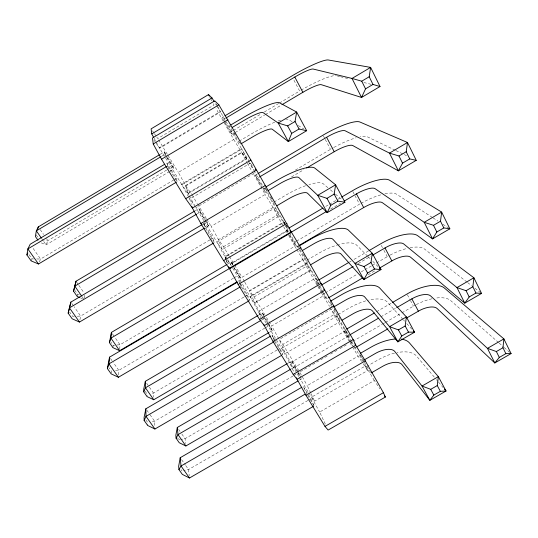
<?xml version="1.0" encoding="UTF-8"?>
<svg xmlns="http://www.w3.org/2000/svg" width="538" height="538" viewBox="0 0 538 538"><rect width="100%" height="100%" fill="white"/><g stroke="black" fill="none" stroke-linecap="round" stroke-linejoin="round"><path stroke-width="0.4" stroke-dasharray="2.69 2.02" d="M118.548 374.952L118.811 370.332L113.256 362.424M119.739 349.209L120.001 344.757L114.762 337.191M111.205 373.17L111.366 371.092L109.032 367.79M112.919 347.642L113.108 345.275L110.949 342.175M79.913 319.807L80.666 316.055L74.13 306.754M84.291 297.944L85.024 294.279M77.23 296.478L77.694 294.434L74.957 290.507M39.388 261.865L40.585 259.02L173.444 180.169M31.137 260.883L32.045 258.899L28.776 254.286M188.542 196.868L181.857 184.709L159.349 147.782L220.264 111.501L216.787 105.804M160.068 154.413L164.393 151.844L167.049 156.208M224.871 122.388L222.08 117.513L224.232 116.228M161.299 156.491L164.91 154.345L164.393 151.844M225.187 118.474L223.754 119.328L222.08 117.513M166.652 170.055L47.862 240.641L44.735 240.54M167.372 169.625L173.128 166.202L167.486 156.921M225.267 123.088L230.446 132.146L232.611 130.862M233.331 130.431L261.441 113.726M264.326 112.012L278.745 103.444M279.464 103.014L299.653 91.023L293.62 79.617M169.483 171.541L46.073 244.851L39.267 242.066M170.203 171.111L173.814 168.972L173.128 166.202M230.446 132.146L232.275 134.244L234.434 132.96M235.153 132.53L264.689 114.984M265.409 114.56L281.253 105.145M187.843 193.162L181.575 184.245L241.501 148.703L246.518 158.401L187.843 193.162L185.576 185.502L178.347 172.402L233.748 139.51L216.068 108.602M174.171 179.739L176.336 178.455L166.881 162.967L167.345 165.186M239.188 141.144L250.964 134.157A37.996 6.913 -30.1 0 1 274.75 122.227M181.857 184.709L241.77 149.174L220.264 111.501M185.576 185.502L241.535 152.328L246.518 158.401M188.892 195.025L185.839 185.94L241.791 152.765L248.038 160.929M188.118 193.619L246.781 158.865M195.287 210.701L198.899 208.562L207.17 222.167L208.495 225.933L204.877 228.072M262.214 187.715L255.126 175.314L257.292 174.036M197.19 213.801L200.069 212.093L198.899 208.562M255.126 175.314L257.393 178.213L258.839 177.358M202.429 224.42L203.875 223.566L212.786 238.173L214.339 242.598M202.833 224.723L207.17 222.167M265.92 187.48L263.048 189.174L265.456 192.315L267.628 191.037M295.342 170.109L330.5 149.349A34.365 8.305 -28.7 0 1 333.21 147.789M291.515 176.935L303.822 169.672M229.101 255.933L223.492 246.7L218.495 239.639L211.138 226.37L265.194 194.474L253.129 173.391M209.901 239.874L80.666 316.055L75.085 316.29M210.62 239.45L212.786 238.173M273.983 202.1L285.402 195.375A36.853 9.832 -29.7 0 1 307.534 185.052M223.492 246.7L277.036 215.18L273.075 207.48L265.194 194.474M226.041 259.76L224.871 256.639L283.842 221.952L285.819 224.608M226.021 259.424L225.14 257.077L284.104 222.402L285.584 224.4M227.735 264.024L231.347 261.905L232.92 264.494M287.776 232.436L286.196 229.665L288.355 228.401M325.772 206.41L328.651 204.716M329.37 204.292L340.89 197.527M231.253 265.745L230.129 263.896L287.891 229.955L289.128 232.12M330.628 209.06L340.675 203.156M233.418 278.2L120.001 344.757L115.408 345.1M234.138 277.776L239.195 274.81L234.837 267.635M289.363 235.207L293.714 242.82L295.88 241.542M296.606 241.118L359.512 204.205L355.019 195.711M244.393 281.461L242.039 277.231L294.824 246.269L296.499 249.04M238.193 281.166L241.085 279.471L239.195 274.81M293.714 242.82L296.633 246.888L298.079 246.041M262.403 316.781L254.81 303.096L249.498 290.634L302.78 259.424L310.54 270.5L318.671 283.916M243.855 297.111L118.811 370.332L115.502 370.669M244.582 296.687L247.473 294.992L240.742 283.97M307.043 260.11L318.16 253.6A35.764 12.421 -29.2 0 1 338.563 244.635M261.475 318.953L258.361 311.549L250.251 296.909L307.111 263.62L319.511 283.21M254.023 296.942L306.304 266.344L303.008 259.82L249.733 291.024L254.023 296.942L264.777 314.649M254.81 303.096L310.54 270.5M258.771 315.039L262.389 312.928L264.878 317.023M318.294 285.812L315.914 281.656L318.066 280.399M349.646 261.945L351.085 261.105M353.957 259.43L368.315 251.038M261.777 319.888L264.669 318.2L263.687 315.94M320.635 285.517L319.189 286.364L321.603 290.587M358.241 263.559L370.534 256.384M264.783 328.133L153.471 393.076L151.043 393.392M265.503 327.716L269.841 325.181L265.288 317.689M324.495 293.297L323.049 294.138L326.438 299.047L327.871 298.207M325.214 292.874L356.963 274.353M361.294 271.831L364.179 270.143M364.899 269.726L371.395 265.933M372.114 265.516L375.719 263.412M376.445 262.988L387.266 256.673A32.542 12.515 -27.1 0 1 389.391 255.476M278.805 338.779L271.663 325.974L323.217 295.907L329.545 306.384M269.356 332.329L272.241 330.641L269.841 325.181M368.126 274.736L375.309 270.547M280.641 338.644L331.24 309.182L339.834 321.785L351.361 341.132M298.758 376.492L285.456 353.405L279.202 339.485L282.84 344.374L333.937 314.636L329.969 307.084M277.11 349.989L154.614 421.274L151.514 421.779M277.83 349.565L280.009 348.301L275.826 341.448M338.099 314.495L348.88 308.22A34.755 14.687 -28.7 0 1 368.274 300.204M288.038 363.143L291.657 361.038L298.328 372.014M350.325 341.845L343.93 330.668L346.109 329.404M376.56 311.71L391.785 302.86M291.509 368.725L294.4 367.044L296.411 370.339M343.93 330.668L347.629 336.142L349.075 335.302M380.83 316.862L395.981 308.066M300.365 371.617L327.723 355.739M330.608 354.071L337.084 350.312M339.962 348.637L347.165 344.461M292.954 376.062L185.059 438.665L181.245 439.378M293.681 375.638L298.745 372.7L300.971 377.501M352.161 341.704L350.722 342.545L353.674 346.936M352.881 341.287L381.718 324.562M382.437 324.138L384.603 322.887M385.322 322.47L401.18 313.264M401.899 312.847L413.433 306.156A31.715 14.277 -26.3 0 1 415.518 304.999M299.437 380.131L301.603 378.873L300.406 376.909M355.968 347.353L354.515 348.194L353.298 346.069M310.735 393.036L307.245 385.618L358.106 356.163L362.652 362.982M307.931 400.467L188.535 469.54L183.64 470.636M308.651 400.043L310.823 398.793L303.271 386.418L306.707 393.681M364.36 362.222L366.761 366.425L377.979 359.935A33.8 16.685 -28.2 0 1 396.351 352.74M308.785 392.935L314.562 401.193L367.656 370.494L363.843 362.995M325.308 424.058L319.666 412.054L374.314 380.487L379.835 388.779M178.959 439.808L180.486 439.519M113.108 345.275L114.641 345.161M74.291 316.331L72.697 316.398L69.617 312.04M77.694 294.434L79.321 294.4M32.045 258.899L33.598 258.926M36.705 258.966L40.585 259.02L32.556 247.601M337.191 75.919L339.619 76.524M340.426 76.719L347.696 78.521M363.856 82.522L371.126 84.325M80.236 297.783L82.496 298.758M395.242 150.237L367.474 136.874A34.365 8.305 -28.7 0 0 360.09 136.82M395.988 150.6L403.493 154.211M404.246 154.567L406.493 155.65M292.067 121.689L288.59 119.537A37.996 6.913 -30.1 0 0 285.786 119.14M298.321 125.556L303.883 128.999M432.35 217.439L396.647 194.258A33.43 10.525 -27.9 0 0 384.939 193.808M433.05 217.89L437.945 221.071M442.848 224.252L449.149 228.341M466.964 282.06L424.495 249.04A32.542 12.515 -27.1 0 0 409.976 247.762M467.63 282.578L471.611 285.671M474.926 288.254L480.905 292.901M327.857 187.681L323.425 183.915A36.853 9.832 -29.7 0 0 308.953 184.601M330.393 189.84L334.824 193.606M335.456 194.144L342.424 200.069M498.518 342.545L450.703 300.594A31.715 14.277 -26.3 0 0 435.054 298.193M499.15 343.096L503.548 346.963M504.18 347.514L510.468 353.036M367.582 256.122L356.479 244.998A35.764 12.421 -29.2 0 0 339.303 244.434M368.167 256.707L370.507 259.047M372.841 261.394L378.106 266.66M230.472 126.827L229.477 125.751L238.495 141.561L240.116 143.417M402.922 319.323L387.407 302.148A34.755 14.687 -28.7 0 0 369.021 300.029M403.473 319.935L404.583 321.166M406.795 323.62L411.785 329.142M434.274 377.064L416.627 356.149A33.8 16.685 -28.2 0 0 397.105 352.592M436.412 379.599L438.019 381.496M438.551 382.128L443.366 387.831M252.248 165.543L250.291 163.148L241.77 149.174M266.989 190.445L264.77 187.614L272.867 201.811M273.27 202.523L275.153 204.978M286.317 225.274L287.796 227.265M286.082 225.066L288.556 228.388M286.196 229.665L288.993 233.519M299.256 247.722L298.321 246.438L299.525 248.549M225.14 257.077L227.049 259.713M227.527 260.372L230.392 264.326L288.139 230.392L285.57 225.308M306.351 260.513L308.792 263.916M195.402 207.036L188.932 197.581M145.872 419.902L147.647 422.404L147.715 425.497M181.044 469.64L182.005 470.999M71.796 303.432L73.659 306.088M110.478 358.469L112.792 361.765M146.773 410.111L149.537 414.052M150.001 414.711L154.614 421.274L154.836 426.695M181.609 459.687L185.307 464.94M185.765 465.599L188.535 469.54L189.228 475.693M315.914 281.656L318.254 285.019M331.213 303.647L332.161 305.019M153.915 140.028L155.825 142.772M156.302 143.458L159.645 148.259L220.546 111.991L217.836 106.793M185.839 185.94L191.615 194.245M41.903 238.852L43.296 240.849M43.76 241.522L46.073 244.851L47.862 240.641L46.436 238.576M82.159 296.761L83.538 298.745M36.194 234.864L38.332 237.93M145.119 391.227L146.995 393.924L147.042 395.921M177.621 437.885L178.508 439.163M40.236 229.625L43.571 234.447M76.47 281.925L78.373 284.669M78.844 285.355L84.076 292.907M112.375 333.755L114.285 336.506M146.686 383.278L148.945 386.546M149.403 387.199L153.471 393.076L153.639 397.239M178.677 429.452L180.042 431.422M181.864 434.058L185.059 438.665L185.61 443.534M340.44 319.35L333.378 307.904M152.55 130.916L153.969 132.994M154.446 133.686L156.343 136.457M156.814 137.15L157.762 138.535L214.01 105.011L213.277 103.619M349.922 336.58L345.84 330.588L332.585 308.24M363.849 360.151L359.566 353.802L363.964 361.516M366.761 366.425L370.722 372.316M363.103 363.668L367.656 370.494M215.482 103.666L216.35 105.092M248.462 161.622L253.492 169.887M253.909 170.573L263.351 186.975M164.91 154.345L166.531 157.009M166.941 157.681L173.814 168.972M200.069 212.093L204.299 219.04M205.139 220.419L208.495 225.933M233.902 267.668L241.085 279.471M264.669 318.2L267.198 322.363M268.469 324.441L272.241 330.641M298.018 372.975L300.009 376.25M203.747 220.62L195.879 207.708L255.167 172.637L250.291 163.148L189.719 199.013L191.279 204.279M204.184 221.34L216.868 242.147L224.871 256.639M232.719 268.153L250.251 296.909M266.223 323.116L258.361 311.549L315.813 277.971L319.101 284.622M266.653 323.815L281.623 348.382L289.827 363.13L294.777 374.145M299.195 377.205L308.348 392.222M239.054 281.199L240.318 283.277M275.409 340.769L272.04 335.248L274.03 339.848M167.5 165.926L177.15 181.723L176.336 178.455M214.252 242.349L205.247 227.715L203.875 223.566M241.468 286.889L249.558 300.137M274.689 341.381L282.8 354.65L280.009 348.301M307.743 395.477L313.95 405.538M233.748 139.51L241.535 152.328M283.842 221.952L263.761 187.695M284.918 225.066L279.404 215.987L275.221 207.769L216.868 242.147L222.241 249.632L227.366 258.906M285.342 225.765L287.891 229.955M158.623 139.941L167.627 154.762M168.058 155.469L178.347 172.402M192.053 194.958L197.258 203.525M197.688 204.238L206.37 218.515M206.8 219.228L211.138 226.37M229.531 256.639L234.279 264.447M234.709 265.16L242.039 277.231M266.498 317.481L271.663 325.974M282.84 344.374L298.785 370.615M166.632 157.083L173.774 168.811M208.421 225.725L200.472 212.665L199.356 209.316M233.862 267.514L240.984 279.209M267.904 323.432L264.958 318.59L262.8 313.607M268.321 324.118L272.107 330.339M297.622 372.249L291.657 361.038M298.045 372.942L299.747 375.732M296.915 249.726L302.78 259.424M374.314 380.487L365.51 365.914L311.394 397.226L319.666 412.054M350.043 342.793L352.161 346.311M352.585 347.017L358.106 356.163M289.538 232.846L298.866 249.175M299.276 249.894L307.111 263.62M319.915 286.055L323.183 291.778M323.594 292.497L332.175 307.528M351.778 341.859L354.273 346.23M354.69 346.963L363.426 362.269M224.561 120.747L232.275 134.244M257.393 178.213L261.428 185.267M263.035 188.085L265.456 192.315M289.8 234.924L296.633 246.888M322.006 291.293L326.438 299.047M347.629 336.142L350.063 340.393M350.467 341.105L352.894 345.356M318.691 286.512L322.255 292.753M247.305 163.209L252.712 172.664M277.036 215.18L283.244 226.027M283.654 226.747L286.962 232.53M288.617 235.422L294.824 246.269M306.304 266.344L317.44 285.812M317.857 286.532L321.152 292.302M321.569 293.022L323.217 295.907M333.937 314.636L349.626 342.067M234.259 132.812L235.859 135.623M239.854 142.637L240.654 144.036M270.735 196.8L273.21 201.145M303.64 254.528L306.088 258.825M333.997 307.783L336.438 312.067M299.928 249.255L305.947 259.814M330.177 302.295L332.982 307.198M300.049 372.747L307.245 385.618M244.79 282.168L249.498 290.634M227.762 259.619L230.129 263.896M189.282 195.731L194.326 204.891M154.15 138.286L155.751 141.212M156.148 141.938L159.349 147.782M323.378 135.885L324.878 138.723M325.255 139.429L330.5 149.349M352.773 191.467L354.65 195.005M381.267 245.328L383.513 249.585M383.89 250.291L387.266 256.673M407.394 294.73L410.037 299.727M410.413 300.446L413.433 306.156M209.618 96.679L210.714 98.757M211.084 99.456L211.811 100.841M216.289 103.827L217.446 106.053M241.791 152.765L246.471 161.756M284.104 222.402L285.201 224.581M311.078 393.776L314.562 401.193M310.823 398.793L314.131 405.941M272.484 335.974L274.676 341.045M262.389 312.928L263.364 315.187M247.473 294.992L249.679 300.446M240.627 284.777L241.185 286.189M231.784 262.618L233.169 266.128M231.347 261.905L232.517 264.871M239.639 282.685L241.105 286.404M226.31 260.204L227.487 263.324M226.33 260.54L227.5 263.654M204.366 224.38L205.671 228.307M167.405 163.828L167.997 166.632M164.877 152.637L165.374 155.011M278.072 121.003A37.996 6.913 -30.1 0 1 281.058 120.068M301.024 90.209A35.367 5.79 -29.5 0 1 336.385 75.724M333.903 147.405A34.365 8.305 -28.7 0 1 356.149 137.782M390.117 255.086A32.542 12.515 -27.1 0 1 407.596 248.28M360.958 203.371A33.43 10.525 -27.9 0 1 381.63 194.601M416.224 304.622A31.715 14.277 -26.3 0 1 432.734 298.61M273.075 207.48L218.495 239.639L222.241 249.632L279.404 215.987L273.075 207.48M306.868 263.196L249.995 296.492L254.561 302.692L310.305 270.083L306.868 263.196M337.077 316.115L281.623 348.382L285.456 353.405L339.834 321.785L337.077 316.115M345.84 330.588L289.827 363.13L293.533 367.911L348.449 336.028L345.84 330.588"/><path stroke-width="0.81" d="M237.601 282.046L109.55 357.151L108.958 363.87L107.378 368.537L111.151 373.863L118.414 377.266L248.953 300.87M227.009 264.454L111.427 332.383L110.915 338.126L109.436 342.652L112.919 347.642L119.651 350.695L236.747 282.013M107.378 368.537L109.55 357.151M109.436 342.652L111.427 332.383M396.708 307.642L411.866 298.846A15.952 6.92 -26.5 0 1 430.575 295.907L487.462 348.355L503.884 338.893L511.1 353.587L505.868 353.654L502.963 347.756L503.884 338.893L444.28 287.958A31.924 13.854 -26.5 0 0 407.017 294.017L392.511 302.443M372.7 255.113L385 247.937A16.369 6.019 -27.3 0 1 403.682 243.922L456.964 287.588L473.891 277.769L481.564 293.412L475.955 293.042L472.855 286.767L473.891 277.769L417.73 235.725A32.757 12.044 -27.3 0 0 380.514 243.909L369.028 250.621M364.569 359.734L375.356 353.486A17.008 8.097 -28.3 0 1 394.744 351.449L422.034 386.042L438.349 376.64L446.042 391.005L440.366 391.328L437.266 385.571L438.349 376.64L409.472 342.935A34.029 16.207 -28.3 0 0 401.187 339.122M344.266 201.051L356.472 193.882A16.819 4.99 -28.1 0 1 375.087 188.67L424.206 222.302L441.658 212.106L449.849 228.798L443.816 227.924L440.508 221.226L441.658 212.106L389.505 180.21A33.659 9.993 -28.1 0 0 352.403 190.761L341.61 197.103M333.594 307.07L345.403 300.197A17.492 7.061 -28.8 0 1 364.717 296.969L389.566 326.674L406.372 316.922L414.556 332.208L408.476 332.114L405.175 325.988L406.372 316.922L379.841 288.166A34.997 14.149 -28.8 0 0 341.354 294.844L330.507 301.172M259.558 176.935L326.606 137.298A17.29 3.853 -28.9 0 1 345.134 130.774L389.478 153.108L407.495 142.509L416.251 160.344L409.748 158.912L406.217 151.75L407.495 142.509L359.929 122.025A34.607 7.707 -28.9 0 0 323.002 135.179L258.011 173.606M302.309 250.526L313.728 243.835A18.003 5.898 -29.3 0 1 332.921 239.289L354.972 263.412L372.303 253.29L381.025 269.592L374.495 269.027L370.978 262.49L372.303 253.29L348.463 230.183A36.026 11.809 -29.3 0 0 310.204 239.464L299.72 245.617M225.906 118.044L294.811 77.042A17.801 2.555 -29.7 0 1 313.19 69.046L352.013 78.447L370.628 67.398L380.016 86.524L372.989 84.439L369.202 76.766L370.628 67.398L328.395 60A35.622 5.118 -29.7 0 0 291.731 76.053L224.951 115.798M268.126 190.6L279.901 183.653A18.554 4.56 -29.8 0 1 298.92 177.621L317.736 195.328L335.625 184.803L344.952 202.221L337.918 201.118L334.152 194.124L335.625 184.803L314.912 168.186A37.129 9.139 -29.8 0 0 276.976 180.405L266.202 186.767M176.424 182.147L38.487 263.99L31.137 260.883L26.9 254.898L27.855 248.926L30.195 244.239L164.722 164.251M232.174 127.479L244.286 120.277A19.133 3.06 -30.2 0 1 263.075 112.597L278.193 123.02L296.673 112.059L306.667 130.721L299.081 128.999L295.046 121.514L296.673 112.059L279.538 102.812A38.292 6.126 -30.2 0 0 242.033 118.286L230.876 124.917M301.825 387.259L180.223 457.717L178.65 466.258L178.952 469.607L182.335 474.381L189.49 478L313.412 406.358M287.312 363.56L177.305 427.475L175.832 435.316L176.094 438.214L179.241 442.727L185.879 445.975L297.991 380.971M270.587 336.095L145.845 408.799L144.103 417.401L144.15 420.46L147.715 425.497L154.931 429.015L281.347 355.497M258.052 315.463L145.327 381.321L143.713 389.209L143.747 391.839L147.056 396.587L153.74 399.741L268.63 332.753M213.62 243.021L79.463 322.06L72.146 318.792L68.158 313.15L70.861 302.1L201.703 224.85M79.483 297.453L77.23 296.478L73.551 291.213L75.992 281.239L194.561 211.131M70.861 302.1L68.158 313.15M75.992 281.239L73.551 291.213M37.687 229.269L38.332 226.875L159.349 154.843M299.081 128.999L291.69 133.377L288.341 141.568L272.248 129.228A18.985 3.45 -30.1 0 0 253.391 136.484L241.367 143.619M143.747 391.839L145.448 387.811L145.327 381.321M144.15 420.46L145.993 416.345L145.845 408.799M372.989 84.439L365.544 88.851L361.549 97.459L321.287 84.688A17.673 2.892 -29.5 0 0 302.867 92.307L281.973 104.715M337.918 201.118L330.762 205.321L327.205 212.644L307.548 193.263A18.413 4.909 -29.7 0 0 288.482 198.912L276.781 205.805M26.9 254.898L27.848 252.968M38.332 226.875L36.342 230.849L35.387 236.498L37.976 240.21M176.094 438.214L177.997 434.63L290.789 369.142M409.748 158.912L402.545 163.142L398.382 170.842L352.773 145.549A17.169 4.149 -28.7 0 0 334.226 151.729L306.721 167.964M374.495 269.027L367.562 273.069L363.829 279.612L341.045 254.03A17.868 6.2 -29.2 0 0 321.818 258.227L310.473 264.864M178.952 469.607L181.024 466.002L305.006 394.22M443.816 227.924L436.829 231.999L432.532 238.892L382.323 202.658A16.705 5.259 -27.9 0 0 363.688 207.56L298.798 245.617M408.476 332.114L401.751 336.008L397.871 341.865L372.383 310.883A17.364 7.337 -28.7 0 0 353.049 313.795L342.007 320.218M475.955 293.042L469.183 296.963L464.771 303.136L410.534 257.177A16.261 6.254 -27.1 0 0 391.846 260.91L379.626 268.032M440.366 391.328L433.843 395.087L429.842 400.319L401.994 364.603A16.886 8.332 -28.2 0 0 382.592 366.365L371.159 372.975M505.868 353.654L499.304 357.427L494.799 362.962L437.085 308.489A15.851 7.128 -26.3 0 0 418.369 311.172L406.762 317.904M214.178 101.527L211.999 97.97L208.522 94.594L151.131 128.844L151.75 133.908L153.747 137.56M151.75 133.908L211.999 97.97M153.236 143.982L218.865 104.87C243.586 146.881 267.601 189.309 291.253 231.912L229.255 268.334L223.586 260.634L200.882 223.526L192.396 208.038L185.684 198.683L161.534 159.221L153.236 143.982L152.489 137.97L214.743 100.855L218.865 104.87M160.573 156.921L36.342 230.849L41.439 238.186M161.534 159.221L227.957 119.705M166.78 166.35L27.855 248.926L38.487 263.99M380.016 86.524L361.549 97.459L352.013 78.447L361.731 81.191L369.202 76.766M306.667 130.721L288.341 141.568L278.193 123.02L287.628 125.905L295.046 121.514M185.684 198.683L250.93 160.042M196.471 214.225L74.789 286.155L81.695 296.095M200.882 223.526L265.389 185.435M204.527 228.139L69.442 307.864L79.463 322.06M344.952 202.221L327.205 212.644L317.736 195.328L326.976 198.347L334.152 194.124M416.251 160.344L398.382 170.842L389.478 153.108L398.988 156L406.217 151.75M223.586 260.634L286.983 223.351M289.074 227.977L322.894 208.098M230.21 268.052L110.915 338.126L119.651 350.695M291.145 232.255L326.324 211.589M296.431 377.817L297.09 379.29L355.82 345.228L353.184 339.599C332.141 304.118 312.894 267.668 291.522 232.382L229.538 268.792L238.173 284.474L259.545 319.411L264.279 325.618L273.028 341.442L293.197 374.414L297.09 379.29L305.927 395.222L324.992 426.378L328.126 430.064L385.356 397.064L383.419 392.686L365.289 360.857L354.912 343.896M238.173 284.474L300.856 247.715M240.385 286.828L108.958 363.87L118.414 377.266M318.785 279.975L348.933 262.362M259.545 319.411L321.186 283.412M261.051 320.305L145.448 387.811L153.74 399.741M321.361 285.093L353.177 266.518M449.849 228.798L432.532 238.892L424.206 222.302L433.507 225.314L440.508 221.226M379.27 267.83L381.025 269.592L363.829 279.612L354.972 263.412L364.024 266.545L370.978 262.49M328.59 297.79L363.089 277.675M273.028 341.442L334.004 305.92M273.97 341.805L145.993 416.345L154.931 429.015M346.835 328.98L374.387 312.975M349.794 334.885L378.665 318.119M293.197 374.414L353.184 339.599M356.694 346.929L387.891 328.839M413.446 330.978L414.556 332.208L397.871 341.865L389.566 326.674L398.429 329.895L405.175 325.988M481.564 293.412L464.771 303.136L456.964 287.588L466.069 290.702L472.855 286.767M360.272 353.399L370.85 347.266A34.029 16.207 -28.3 0 1 395.443 339.001M305.927 395.222L365.289 360.857M324.992 426.378L383.419 392.686M444.435 389.102L446.042 391.005L429.842 400.319L422.034 386.042L430.723 389.337L437.266 385.571M511.1 353.587L494.799 362.962L487.462 348.355L496.372 351.549L502.963 347.756M255.18 169.127L256.162 170.324L192.396 208.038L191.952 206.538M290.264 230.587L291.253 231.912M290.036 230.385L291.522 232.382M323.668 289.108L324.596 290.419L264.279 325.618L263.654 324.138M189.49 478L181.024 466.002L180.223 457.717M185.879 445.975L177.997 434.63L177.305 427.475M384.441 395.686L385.356 397.064M287.628 125.905L291.69 133.377M326.976 198.347L330.762 205.321M364.024 266.545L367.562 273.069M398.429 329.895L401.751 336.008M430.723 389.337L433.843 395.087M294.811 77.042L302.867 92.307M326.606 137.298L334.226 151.729M356.472 193.882L363.688 207.56M385 247.937L391.846 260.91M411.866 298.846L418.369 311.172M208.522 94.594L209.255 95.979M361.731 81.191L365.544 88.851M398.988 156L402.545 163.142M433.507 225.314L436.829 231.999M466.069 290.702L469.183 296.963M496.372 351.549L499.304 357.427M228.67 266.774L229.255 268.334"/></g></svg>
